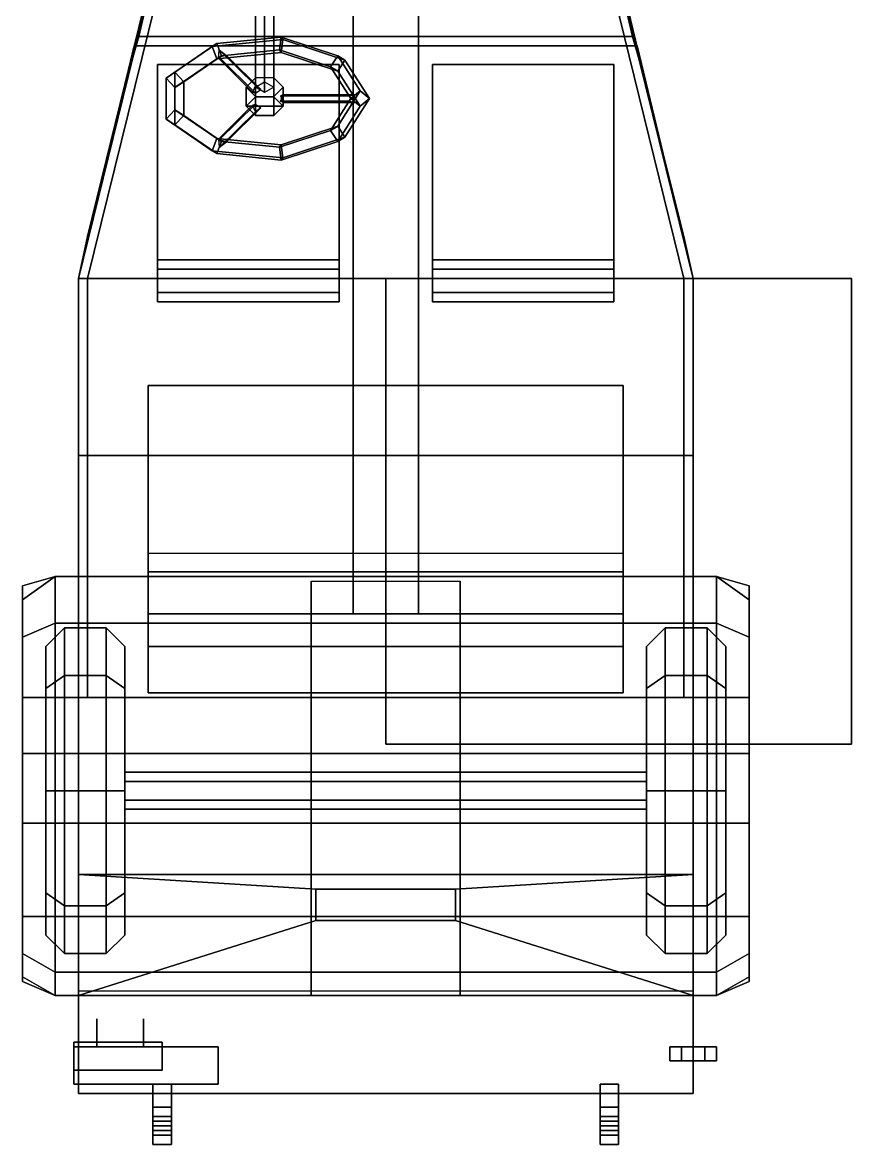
# Model space of a CAD drawing. Header units: millimetres. Extents: x -0.78 to 1, y -1.86 to 1.86.
# Drawn here: x -0.78 to 1, y -1.86 to 0.55 of the extents above; entities that cross this region are included whole.
import ezdxf

# ---------------------------------------------------------------- set-up
doc = ezdxf.new("R2010")
doc.units = ezdxf.units.MM
for name, color, linetype in [('internals', 2, 'Continuous'), ('mudguards', 4, 'Continuous'), ('seats', 3, 'Continuous'), ('tent', 1, 'Continuous'), ('wheels', 2, 'Continuous')]:
    doc.layers.add(name, color=color, linetype=linetype)

msp = doc.modelspace()

# ---------------------------------------------------------------- linework, layer by layer
for points in [[(-0.28, 0.411, 0.9613), (-0.26, 0.4224, 0.9777), (-0.26, 0.8238, 0.6967), (-0.28, 0.8123, 0.6803)], [(-0.26, 0.4224, 0.9777), (-0.24, 0.411, 0.9613), (-0.24, 0.8123, 0.6803), (-0.26, 0.8238, 0.6967)], [(-0.26, 0.3995, 0.9449), (-0.28, 0.411, 0.9613), (-0.28, 0.8123, 0.6803), (-0.26, 0.8009, 0.6639)], [(-0.24, 0.411, 0.9613), (-0.26, 0.3995, 0.9449), (-0.26, 0.8009, 0.6639), (-0.24, 0.8123, 0.6803)], [(0.5, 0.65, 0.33), (0.66, 0, 0.33), (-0.66, 0, 0.33), (-0.5, 0.65, 0.33)], [(-0.5, 0.65, 0.33), (-0.66, 0, 0.33), (-0.66, 0, 1.11), (-0.5, 0.65, 1.11)], [(0.5, 0.65, 1.11), (0.66, 0, 1.11), (0.66, 0, 0.33), (0.5, 0.65, 0.33)], [(-0.3625, 0.5046, 1.1125), (-0.3725, 0.4981, 1.1381), (-0.2209, 0.5135, 1.16), (-0.2244, 0.5186, 1.1324)], [(-0.3725, 0.4981, 1.1381), (-0.3625, 0.4718, 1.1354), (-0.2244, 0.4858, 1.1554), (-0.2209, 0.5135, 1.16)], [(-0.3525, 0.4783, 1.1098), (-0.3625, 0.5046, 1.1125), (-0.2244, 0.5186, 1.1324), (-0.2279, 0.4909, 1.1278)], [(-0.2279, 0.4909, 1.1278), (-0.2244, 0.5186, 1.1324), (-0.103, 0.4783, 1.075), (-0.1183, 0.4546, 1.0759)], [(-0.2244, 0.5186, 1.1324), (-0.2209, 0.5135, 1.16), (-0.0876, 0.4693, 1.097), (-0.103, 0.4783, 1.075)], [(-0.2209, 0.5135, 1.16), (-0.2244, 0.4858, 1.1554), (-0.103, 0.4456, 1.0979), (-0.0876, 0.4693, 1.097)], [(-0.4526, 0.443, 1.0245), (-0.4714, 0.4305, 1.0416), (-0.3725, 0.4981, 1.1381), (-0.3625, 0.5046, 1.1125)], [(-0.4714, 0.4305, 1.0416), (-0.4526, 0.4102, 1.0474), (-0.3625, 0.4718, 1.1354), (-0.3725, 0.4981, 1.1381)], [(-0.4338, 0.4227, 1.0304), (-0.4526, 0.443, 1.0245), (-0.3625, 0.5046, 1.1125), (-0.3525, 0.4783, 1.1098)], [(-0.3625, 0.4718, 1.1354), (-0.3525, 0.4783, 1.1098), (-0.2279, 0.4909, 1.1278), (-0.2244, 0.4858, 1.1554)], [(-0.3593, 0.4736, 1.1031), (-0.3575, 0.4914, 1.1111), (-0.28, 0.4144, 1.0012), (-0.2858, 0.4005, 0.9987)], [(-0.3575, 0.4914, 1.1111), (-0.342, 0.4793, 1.1113), (-0.2685, 0.4063, 1.0069), (-0.28, 0.4144, 1.0012)], [(-0.2244, 0.4858, 1.1554), (-0.2279, 0.4909, 1.1278), (-0.1183, 0.4546, 1.0759), (-0.103, 0.4456, 1.0979)], [(-0.4526, 0.4102, 1.0474), (-0.4338, 0.4227, 1.0304), (-0.3525, 0.4783, 1.1098), (-0.3625, 0.4718, 1.1354)], [(-0.3575, 0.4751, 1.1226), (-0.3593, 0.4736, 1.1031), (-0.2858, 0.4005, 0.9987), (-0.28, 0.3981, 1.0126)], [(-0.342, 0.4793, 1.1113), (-0.3575, 0.4751, 1.1226), (-0.28, 0.3981, 1.0126), (-0.2685, 0.4063, 1.0069)], [(-0.1183, 0.4546, 1.0759), (-0.103, 0.4783, 1.075), (-0.055, 0.4028, 0.9671), (-0.075, 0.3864, 0.9785)], [(-0.103, 0.4783, 1.075), (-0.0876, 0.4693, 1.097), (-0.035, 0.3864, 0.9785), (-0.055, 0.4028, 0.9671)], [(-0.0876, 0.4693, 1.097), (-0.103, 0.4456, 1.0979), (-0.055, 0.37, 0.99), (-0.035, 0.3864, 0.9785)], [(-0.4526, 0.3626, 0.9096), (-0.4714, 0.3422, 0.9155), (-0.4714, 0.4305, 1.0416), (-0.4526, 0.443, 1.0245)], [(-0.4338, 0.3501, 0.9267), (-0.4526, 0.3626, 0.9096), (-0.4526, 0.443, 1.0245), (-0.4338, 0.4227, 1.0304)], [(-0.103, 0.4456, 1.0979), (-0.1183, 0.4546, 1.0759), (-0.075, 0.3864, 0.9785), (-0.055, 0.37, 0.99)], [(-0.4714, 0.3422, 0.9155), (-0.4526, 0.3298, 0.9326), (-0.4526, 0.4102, 1.0474), (-0.4714, 0.4305, 1.0416)], [(-0.4526, 0.3298, 0.9326), (-0.4338, 0.3501, 0.9267), (-0.4338, 0.4227, 1.0304), (-0.4526, 0.4102, 1.0474)], [(-0.3, 0.37, 0.99), (-0.28, 0.3899, 1.0184), (-0.28, 0.4308, 0.9897), (-0.3, 0.411, 0.9613)], [(-0.28, 0.3501, 0.9616), (-0.3, 0.37, 0.99), (-0.3, 0.411, 0.9613), (-0.28, 0.3911, 0.9329)], [(-0.28, 0.3899, 1.0184), (-0.24, 0.3899, 1.0184), (-0.24, 0.4308, 0.9897), (-0.28, 0.4308, 0.9897)], [(-0.24, 0.3899, 1.0184), (-0.22, 0.37, 0.99), (-0.22, 0.411, 0.9613), (-0.24, 0.4308, 0.9897)], [(-0.22, 0.37, 0.99), (-0.24, 0.3501, 0.9616), (-0.24, 0.3911, 0.9329), (-0.22, 0.411, 0.9613)], [(-0.3, 0.37, 0.99), (-0.22, 0.37, 0.99), (-0.24, 0.3899, 1.0184), (-0.28, 0.3899, 1.0184)], [(-0.24, 0.3501, 0.9616), (-0.28, 0.3501, 0.9616), (-0.28, 0.3911, 0.9329), (-0.24, 0.3911, 0.9329)], [(-0.0786, 0.3921, 0.9867), (-0.065, 0.3946, 0.9728), (-0.22, 0.3946, 0.9728), (-0.2258, 0.3921, 0.9867)], [(-0.065, 0.3946, 0.9728), (-0.0786, 0.3806, 0.9703), (-0.2258, 0.3806, 0.9703), (-0.22, 0.3946, 0.9728)], [(-0.065, 0.3782, 0.9843), (-0.0786, 0.3921, 0.9867), (-0.2258, 0.3921, 0.9867), (-0.22, 0.3782, 0.9843)], [(-0.075, 0.3864, 0.9785), (-0.055, 0.4028, 0.9671), (-0.103, 0.3272, 0.8591), (-0.1183, 0.3182, 0.8811)], [(-0.055, 0.37, 0.99), (-0.075, 0.3864, 0.9785), (-0.1183, 0.3182, 0.8811), (-0.103, 0.2944, 0.8821)], [(-0.055, 0.4028, 0.9671), (-0.035, 0.3864, 0.9785), (-0.0876, 0.3034, 0.8601), (-0.103, 0.3272, 0.8591)], [(-0.035, 0.3864, 0.9785), (-0.055, 0.37, 0.99), (-0.103, 0.2944, 0.8821), (-0.0876, 0.3034, 0.8601)], [(-0.3625, 0.3009, 0.8216), (-0.3725, 0.2746, 0.8189), (-0.4714, 0.3422, 0.9155), (-0.4526, 0.3626, 0.9096)], [(-0.3525, 0.2945, 0.8473), (-0.3625, 0.3009, 0.8216), (-0.4526, 0.3626, 0.9096), (-0.4338, 0.3501, 0.9267)], [(-0.3575, 0.2977, 0.8345), (-0.3593, 0.2992, 0.854), (-0.2858, 0.3722, 0.9583), (-0.28, 0.3747, 0.9444)], [(-0.3593, 0.2992, 0.854), (-0.3575, 0.2813, 0.8459), (-0.28, 0.3583, 0.9559), (-0.2858, 0.3722, 0.9583)], [(-0.342, 0.2934, 0.8458), (-0.3575, 0.2977, 0.8345), (-0.28, 0.3747, 0.9444), (-0.2685, 0.3665, 0.9502)], [(-0.3575, 0.2813, 0.8459), (-0.342, 0.2934, 0.8458), (-0.2685, 0.3665, 0.9502), (-0.28, 0.3583, 0.9559)], [(-0.28, 0.3501, 0.9616), (-0.24, 0.3501, 0.9616), (-0.22, 0.37, 0.99), (-0.3, 0.37, 0.99)], [(-0.0786, 0.3806, 0.9703), (-0.065, 0.3782, 0.9843), (-0.22, 0.3782, 0.9843), (-0.2258, 0.3806, 0.9703)], [(-0.3725, 0.2746, 0.8189), (-0.3625, 0.2682, 0.8446), (-0.4526, 0.3298, 0.9326), (-0.4714, 0.3422, 0.9155)], [(-0.3625, 0.2682, 0.8446), (-0.3525, 0.2945, 0.8473), (-0.4338, 0.3501, 0.9267), (-0.4526, 0.3298, 0.9326)], [(-0.1183, 0.3182, 0.8811), (-0.103, 0.3272, 0.8591), (-0.2244, 0.287, 0.8017), (-0.2279, 0.2819, 0.8293)], [(-0.103, 0.2944, 0.8821), (-0.1183, 0.3182, 0.8811), (-0.2279, 0.2819, 0.8293), (-0.2244, 0.2542, 0.8246)], [(-0.103, 0.3272, 0.8591), (-0.0876, 0.3034, 0.8601), (-0.2209, 0.2593, 0.797), (-0.2244, 0.287, 0.8017)], [(-0.2244, 0.287, 0.8017), (-0.2209, 0.2593, 0.797), (-0.3725, 0.2746, 0.8189), (-0.3625, 0.3009, 0.8216)], [(-0.2279, 0.2819, 0.8293), (-0.2244, 0.287, 0.8017), (-0.3625, 0.3009, 0.8216), (-0.3525, 0.2945, 0.8473)], [(-0.2244, 0.2542, 0.8246), (-0.2279, 0.2819, 0.8293), (-0.3525, 0.2945, 0.8473), (-0.3625, 0.2682, 0.8446)], [(-0.0876, 0.3034, 0.8601), (-0.103, 0.2944, 0.8821), (-0.2244, 0.2542, 0.8246), (-0.2209, 0.2593, 0.797)], [(-0.2209, 0.2593, 0.797), (-0.2244, 0.2542, 0.8246), (-0.3625, 0.2682, 0.8446), (-0.3725, 0.2746, 0.8189)], [(0.66, 0, 0.33), (0.66, -0.64, 0.33), (-0.66, -0.64, 0.33), (-0.66, 0, 0.33)], [(-0.66, 0, 0.33), (-0.66, -0.64, 0.33), (-0.66, -0.64, 0.46), (-0.66, 0, 1.11)], [(-0.66, -0.64, 0.46), (-0.66, -0.74, 0.66), (-0.66, -0.9, 1.11), (-0.66, 0, 1.11)], [(1, 0, -1.73), (1, 0, -2.73), (0, 0, -2.73), (0, 0, -1.73)], [(1, 0, -2.73), (1, -1, -2.73), (0, -1, -2.73), (0, 0, -2.73)], [(0, 0, -2.73), (0, -1, -2.73), (0, -1, -1.73), (0, 0, -1.73)], [(0, 0, -1.73), (0, -1, -1.73), (1, -1, -1.73), (1, 0, -1.73)], [(0.66, 0, 1.11), (0.66, -0.64, 0.46), (0.66, -0.64, 0.33), (0.66, 0, 0.33)], [(0.66, -0.9, 1.11), (0.66, -0.74, 0.66), (0.66, -0.64, 0.46), (0.66, 0, 1.11)], [(1, -1, -1.73), (1, -1, -2.73), (1, 0, -2.73), (1, 0, -1.73)], [(-0.16, -0.65, 0.33), (-0.16, -1.54, 0.33), (-0.16, -1.54, 0.51), (-0.16, -0.72, 0.51)], [(0.16, -0.65, 0.33), (0.16, -1.54, 0.33), (-0.16, -1.54, 0.33), (-0.16, -0.65, 0.33)], [(0.16, -1.54, 0.51), (0.16, -1.54, 0.33), (0.16, -0.65, 0.33), (0.16, -0.72, 0.51)], [(-0.66, -0.74, 0.66), (-0.66, -0.9, 0.78), (-0.66, -0.9, 1.11)], [(0.66, -0.9, 1.11), (0.66, -0.9, 0.78), (0.66, -0.74, 0.66), (0.66, -0.9, 1.11)], [(-0.66, -1.09, 0.82), (-0.66, -1.54, 1.11), (-0.66, -0.9, 1.11), (-0.66, -0.9, 0.78)], [(-0.66, -0.9, 1.11), (-0.66, -1.54, 1.11), (0.66, -1.54, 1.11), (0.66, -0.9, 1.11)], [(0.66, -0.9, 1.11), (0.66, -1.54, 1.11), (0.66, -1.09, 0.82), (0.66, -0.9, 0.78)], [(0, -1, -1.73), (0, -1, -2.73), (1, -1, -2.73), (1, -1, -1.73)], [(-0.66, -1.4, 0.69), (-0.66, -1.75, 0.69), (-0.66, -1.54, 1.11), (-0.66, -1.09, 0.82)], [(0.66, -1.54, 1.11), (0.66, -1.75, 0.69), (0.66, -1.4, 0.69), (0.66, -1.09, 0.82)], [(-0.66, -1.53, 0.51), (-0.66, -1.75, 0.51), (-0.66, -1.75, 0.69), (-0.66, -1.4, 0.69)], [(0.66, -1.75, 0.69), (0.66, -1.75, 0.51), (0.66, -1.53, 0.51), (0.66, -1.4, 0.69)], [(0.66, -1.53, 0.51), (0.66, -1.75, 0.51), (-0.66, -1.75, 0.51), (-0.66, -1.53, 0.51)], [(-0.66, -1.54, 1.11), (-0.66, -1.75, 0.69), (0.66, -1.75, 0.69), (0.66, -1.54, 1.11)], [(-0.16, -1.54, 0.51), (-0.16, -1.54, 0.33), (0.16, -1.54, 0.33), (0.16, -1.54, 0.51)], [(-0.62, -1.65, 0.96), (-0.62, -1.64, 0.91), (-0.62, -1.59, 1.01), (-0.62, -1.65, 1.02)], [(-0.62, -1.64, 0.91), (-0.62, -1.65, 0.96), (-0.62, -1.65, 1.02), (-0.62, -1.59, 1.01)], [(-0.52, -1.64, 0.91), (-0.52, -1.65, 0.96), (-0.52, -1.65, 1.02), (-0.52, -1.59, 1.01)], [(-0.52, -1.65, 0.96), (-0.52, -1.64, 0.91), (-0.52, -1.59, 1.01), (-0.52, -1.65, 1.02)], [(0.66, -1.65, 0.96), (0.66, -1.64, 0.91), (0.66, -1.59, 1.01), (0.66, -1.65, 1.02)], [(0.66, -1.64, 0.91), (0.66, -1.65, 0.96), (0.66, -1.65, 1.02), (0.66, -1.59, 1.01)], [(-0.48, -1.64, 0.95), (-0.48, -1.7, 0.95), (-0.67, -1.7, 0.95), (-0.67, -1.64, 0.95)], [(-0.67, -1.7, 1.04), (-0.48, -1.7, 1.04), (-0.48, -1.64, 1.04), (-0.67, -1.64, 1.04)], [(-0.67, -1.64, 1.04), (-0.48, -1.64, 1.04), (-0.48, -1.64, 0.95), (-0.67, -1.64, 0.95)], [(-0.67, -1.64, 0.95), (-0.67, -1.7, 0.95), (-0.67, -1.7, 1.04), (-0.67, -1.64, 1.04)], [(-0.67, -1.73, 0.76), (-0.67, -1.65, 0.93), (-0.36, -1.65, 0.93), (-0.36, -1.73, 0.76)], [(-0.67, -1.65, 0.93), (-0.67, -1.73, 0.76), (-0.36, -1.73, 0.76), (-0.36, -1.65, 0.93)], [(-0.48, -1.64, 1.04), (-0.48, -1.7, 1.04), (-0.48, -1.7, 0.95), (-0.48, -1.64, 0.95)], [(0.635, -1.65, 1.0433), (0.61, -1.65, 1), (0.61, -1.68, 1), (0.635, -1.68, 1.0433)], [(0.61, -1.65, 1), (0.635, -1.65, 0.9567), (0.635, -1.68, 0.9567), (0.61, -1.68, 1)], [(0.71, -1.65, 1), (0.61, -1.65, 1), (0.635, -1.65, 1.0433), (0.685, -1.65, 1.0433)], [(0.685, -1.65, 0.9567), (0.635, -1.65, 0.9567), (0.61, -1.65, 1), (0.71, -1.65, 1)], [(0.685, -1.65, 1.0433), (0.635, -1.65, 1.0433), (0.635, -1.68, 1.0433), (0.685, -1.68, 1.0433)], [(0.635, -1.65, 0.9567), (0.685, -1.65, 0.9567), (0.685, -1.68, 0.9567), (0.635, -1.68, 0.9567)], [(0.71, -1.65, 1), (0.685, -1.65, 1.0433), (0.685, -1.68, 1.0433), (0.71, -1.68, 1)], [(0.685, -1.65, 0.9567), (0.71, -1.65, 1), (0.71, -1.68, 1), (0.685, -1.68, 0.9567)], [(0.685, -1.68, 1.0433), (0.635, -1.68, 1.0433), (0.61, -1.68, 1), (0.71, -1.68, 1)], [(0.71, -1.68, 1), (0.61, -1.68, 1), (0.635, -1.68, 0.9567), (0.685, -1.68, 0.9567)], [(-0.67, -1.7, 0.95), (-0.48, -1.7, 0.95), (-0.48, -1.7, 1.04), (-0.67, -1.7, 1.04)], [(-0.46, -1.81, 0.68), (-0.46, -1.73, 0.71), (-0.5, -1.73, 0.71), (-0.5, -1.81, 0.68)], [(-0.5, -1.73, 0.71), (-0.5, -1.73, 0.66), (-0.5, -1.83, 0.66), (-0.5, -1.81, 0.68)], [(-0.5, -1.83, 0.66), (-0.5, -1.73, 0.66), (-0.46, -1.73, 0.66), (-0.46, -1.83, 0.66)], [(-0.46, -1.83, 0.66), (-0.46, -1.73, 0.66), (-0.46, -1.73, 0.71), (-0.46, -1.81, 0.68)], [(0.5, -1.81, 0.68), (0.5, -1.73, 0.71), (0.46, -1.73, 0.71), (0.46, -1.81, 0.68)], [(0.46, -1.73, 0.71), (0.46, -1.73, 0.66), (0.46, -1.83, 0.66), (0.46, -1.81, 0.68)], [(0.46, -1.83, 0.66), (0.46, -1.73, 0.66), (0.5, -1.73, 0.66), (0.5, -1.83, 0.66)], [(0.5, -1.83, 0.66), (0.5, -1.73, 0.66), (0.5, -1.73, 0.71), (0.5, -1.81, 0.68)], [(-0.66, -1.75, 0.69), (-0.66, -1.75, 0.51), (0.66, -1.75, 0.51), (0.66, -1.75, 0.69)], [(-0.46, -1.78, 0.72), (-0.46, -1.82, 0.71), (-0.5, -1.82, 0.71), (-0.5, -1.78, 0.72)], [(-0.5, -1.82, 0.71), (-0.5, -1.84, 0.72), (-0.5, -1.8, 0.73), (-0.5, -1.78, 0.72)], [(-0.5, -1.78, 0.72), (-0.5, -1.8, 0.73), (-0.46, -1.8, 0.73), (-0.46, -1.78, 0.72)], [(-0.46, -1.8, 0.73), (-0.46, -1.84, 0.72), (-0.46, -1.82, 0.71), (-0.46, -1.78, 0.72)], [(0.46, -1.78, 0.72), (0.46, -1.8, 0.73), (0.5, -1.8, 0.73), (0.5, -1.78, 0.72)], [(0.5, -1.78, 0.72), (0.5, -1.82, 0.71), (0.46, -1.82, 0.71), (0.46, -1.78, 0.72)], [(0.46, -1.82, 0.71), (0.46, -1.84, 0.72), (0.46, -1.8, 0.73), (0.46, -1.78, 0.72)], [(0.5, -1.8, 0.73), (0.5, -1.84, 0.72), (0.5, -1.82, 0.71), (0.5, -1.78, 0.72)], [(-0.5, -1.8, 0.73), (-0.5, -1.84, 0.72), (-0.46, -1.84, 0.72), (-0.46, -1.8, 0.73)], [(0.46, -1.8, 0.73), (0.46, -1.84, 0.72), (0.5, -1.84, 0.72), (0.5, -1.8, 0.73)], [(-0.5, -1.81, 0.68), (-0.5, -1.83, 0.66), (-0.5, -1.86, 0.68), (-0.5, -1.83, 0.69)], [(-0.46, -1.83, 0.69), (-0.46, -1.81, 0.68), (-0.5, -1.81, 0.68), (-0.5, -1.83, 0.69)], [(-0.5, -1.83, 0.69), (-0.5, -1.86, 0.68), (-0.5, -1.84, 0.72), (-0.5, -1.82, 0.71)], [(-0.46, -1.82, 0.71), (-0.46, -1.83, 0.69), (-0.5, -1.83, 0.69), (-0.5, -1.82, 0.71)], [(-0.5, -1.86, 0.68), (-0.5, -1.83, 0.66), (-0.46, -1.83, 0.66), (-0.46, -1.86, 0.68)], [(-0.46, -1.86, 0.68), (-0.46, -1.83, 0.66), (-0.46, -1.81, 0.68), (-0.46, -1.83, 0.69)], [(-0.46, -1.84, 0.72), (-0.46, -1.86, 0.68), (-0.46, -1.83, 0.69), (-0.46, -1.82, 0.71)], [(0.46, -1.81, 0.68), (0.46, -1.83, 0.66), (0.46, -1.86, 0.68), (0.46, -1.83, 0.69)], [(0.5, -1.83, 0.69), (0.5, -1.81, 0.68), (0.46, -1.81, 0.68), (0.46, -1.83, 0.69)], [(0.5, -1.82, 0.71), (0.5, -1.83, 0.69), (0.46, -1.83, 0.69), (0.46, -1.82, 0.71)], [(0.46, -1.83, 0.69), (0.46, -1.86, 0.68), (0.46, -1.84, 0.72), (0.46, -1.82, 0.71)], [(0.46, -1.86, 0.68), (0.46, -1.83, 0.66), (0.5, -1.83, 0.66), (0.5, -1.86, 0.68)], [(0.5, -1.86, 0.68), (0.5, -1.83, 0.66), (0.5, -1.81, 0.68), (0.5, -1.83, 0.69)], [(0.5, -1.84, 0.72), (0.5, -1.86, 0.68), (0.5, -1.83, 0.69), (0.5, -1.82, 0.71)], [(-0.5, -1.84, 0.72), (-0.5, -1.86, 0.68), (-0.46, -1.86, 0.68), (-0.46, -1.84, 0.72)], [(0.46, -1.84, 0.72), (0.46, -1.86, 0.68), (0.5, -1.86, 0.68), (0.5, -1.84, 0.72)]]:
    msp.add_3dface(points)
at = {"layer": 'internals'}
for points in [[(-0.48, 0.65, 0.35), (-0.64, 0, 0.35), (0.64, 0, 0.35), (0.48, 0.65, 0.35)], [(-0.64, 0, 0.35), (-0.48, 0.65, 0.35), (-0.48, 0.65, 1.11), (-0.64, 0, 1.11)], [(-0.07, 0.65, 0.33), (-0.07, -0.65, 0.33), (-0.07, -0.72, 0.51), (-0.07, 0.65, 0.51)], [(-0.07, 0.65, 0.51), (-0.07, -0.72, 0.51), (0.07, -0.72, 0.51), (0.07, 0.65, 0.51)], [(0.07, -0.72, 0.51), (0.07, -0.65, 0.33), (0.07, 0.65, 0.33), (0.07, 0.65, 0.51)], [(0.48, 0.65, 0.35), (0.64, 0, 0.35), (0.64, 0, 1.11), (0.48, 0.65, 1.11)], [(-0.64, 0, 0.35), (-0.64, -0.64, 0.35), (0.64, -0.64, 0.35), (0.64, 0, 0.35)], [(-0.64, -0.64, 0.35), (-0.64, 0, 0.35), (-0.64, 0, 1.11), (-0.64, -0.64, 0.46)], [(0.64, 0, 0.35), (0.64, -0.64, 0.35), (0.64, -0.64, 0.46), (0.64, 0, 1.11)], [(0.64, 0, 1.11), (0.64, -0.64, 0.46), (0.64, -0.74, 0.66), (0.64, -0.9, 1.11)], [(-0.64, -0.64, 0.46), (-0.64, 0, 1.11), (-0.64, -0.9, 1.11), (-0.64, -0.74, 0.66)], [(-0.16, -0.72, 0.51), (-0.16, -1.54, 0.51), (0.16, -1.54, 0.51), (0.16, -0.72, 0.51)], [(-0.64, -0.74, 0.66), (-0.64, -0.9, 1.11), (-0.64, -0.9, 1.11), (-0.64, -0.9, 0.78)], [(0.64, -0.9, 1.11), (0.64, -0.74, 0.66), (0.64, -0.9, 0.78), (0.64, -0.9, 1.11)]]:
    msp.add_3dface(points, dxfattribs=at)
at = {"layer": 'mudguards'}
for points in [[(-0.78, -0.77, 0.61), (-0.78, -0.69, 0.43), (-0.71, -0.64, 0.46), (-0.71, -0.74, 0.66)], [(-0.78, -0.69, 0.43), (-0.78, -0.77, 0.61), (-0.71, -0.74, 0.66), (-0.71, -0.64, 0.46)], [(-0.78, -0.66, 0.33), (-0.78, -0.69, 0.43), (-0.71, -0.64, 0.46), (-0.71, -0.64, 0.33)], [(-0.78, -0.69, 0.43), (-0.78, -0.66, 0.33), (-0.71, -0.64, 0.33), (-0.71, -0.64, 0.46)], [(-0.71, -0.64, 0.33), (-0.71, -0.64, 0.46), (0.71, -0.64, 0.46), (0.71, -0.64, 0.33)], [(-0.71, -0.64, 0.46), (-0.71, -0.64, 0.33), (0.71, -0.64, 0.33), (0.71, -0.64, 0.46)], [(-0.71, -0.74, 0.66), (-0.71, -0.64, 0.46), (0.71, -0.64, 0.46), (0.71, -0.74, 0.66)], [(-0.71, -0.64, 0.46), (-0.71, -0.74, 0.66), (0.71, -0.74, 0.66), (0.71, -0.64, 0.46)], [(0.78, -0.69, 0.43), (0.78, -0.77, 0.61), (0.71, -0.74, 0.66), (0.71, -0.64, 0.46)], [(0.78, -0.77, 0.61), (0.78, -0.69, 0.43), (0.71, -0.64, 0.46), (0.71, -0.74, 0.66)], [(0.78, -0.69, 0.43), (0.78, -0.66, 0.33), (0.71, -0.64, 0.33), (0.71, -0.64, 0.46)], [(0.78, -0.66, 0.33), (0.78, -0.69, 0.43), (0.71, -0.64, 0.46), (0.71, -0.64, 0.33)], [(-0.78, -0.77, 0.61), (-0.78, -0.9, 0.73), (-0.71, -0.9, 0.78), (-0.71, -0.74, 0.66)], [(-0.78, -0.9, 0.73), (-0.78, -0.77, 0.61), (-0.71, -0.74, 0.66), (-0.71, -0.9, 0.78)], [(-0.71, -0.74, 0.66), (-0.71, -0.9, 0.78), (0.71, -0.9, 0.78), (0.71, -0.74, 0.66)], [(-0.71, -0.9, 0.78), (-0.71, -0.74, 0.66), (0.71, -0.74, 0.66), (0.71, -0.9, 0.78)], [(0.78, -0.9, 0.73), (0.78, -0.77, 0.61), (0.71, -0.74, 0.66), (0.71, -0.9, 0.78)], [(0.78, -0.77, 0.61), (0.78, -0.9, 0.73), (0.71, -0.9, 0.78), (0.71, -0.74, 0.66)], [(-0.78, -1.02, 0.76), (-0.78, -0.9, 0.73), (-0.71, -0.9, 0.78), (-0.71, -1.02, 0.82)], [(-0.78, -0.9, 0.73), (-0.78, -1.02, 0.76), (-0.71, -1.02, 0.82), (-0.71, -0.9, 0.78)], [(-0.71, -1.02, 0.82), (-0.71, -0.9, 0.78), (0.71, -0.9, 0.78), (0.71, -1.02, 0.82)], [(-0.71, -0.9, 0.78), (-0.71, -1.02, 0.82), (0.71, -1.02, 0.82), (0.71, -0.9, 0.78)], [(0.78, -1.02, 0.76), (0.78, -0.9, 0.73), (0.71, -0.9, 0.78), (0.71, -1.02, 0.82)], [(0.78, -0.9, 0.73), (0.78, -1.02, 0.76), (0.71, -1.02, 0.82), (0.71, -0.9, 0.78)], [(-0.78, -1.02, 0.76), (-0.78, -1.17, 0.76), (-0.71, -1.17, 0.82), (-0.71, -1.02, 0.82)], [(-0.78, -1.17, 0.76), (-0.78, -1.02, 0.76), (-0.71, -1.02, 0.82), (-0.71, -1.17, 0.82)], [(-0.71, -1.02, 0.82), (-0.71, -1.17, 0.82), (0.71, -1.17, 0.82), (0.71, -1.02, 0.82)], [(-0.71, -1.17, 0.82), (-0.71, -1.02, 0.82), (0.71, -1.02, 0.82), (0.71, -1.17, 0.82)], [(0.78, -1.17, 0.76), (0.78, -1.02, 0.76), (0.71, -1.02, 0.82), (0.71, -1.17, 0.82)], [(0.78, -1.02, 0.76), (0.78, -1.17, 0.76), (0.71, -1.17, 0.82), (0.71, -1.02, 0.82)], [(-0.78, -1.37, 0.66), (-0.78, -1.17, 0.76), (-0.71, -1.17, 0.82), (-0.71, -1.37, 0.73)], [(-0.78, -1.17, 0.76), (-0.78, -1.37, 0.66), (-0.71, -1.37, 0.73), (-0.71, -1.17, 0.82)], [(-0.71, -1.37, 0.73), (-0.71, -1.17, 0.82), (0.71, -1.17, 0.82), (0.71, -1.37, 0.73)], [(-0.71, -1.17, 0.82), (-0.71, -1.37, 0.73), (0.71, -1.37, 0.73), (0.71, -1.17, 0.82)], [(0.78, -1.17, 0.76), (0.78, -1.37, 0.66), (0.71, -1.37, 0.73), (0.71, -1.17, 0.82)], [(0.78, -1.37, 0.66), (0.78, -1.17, 0.76), (0.71, -1.17, 0.82), (0.71, -1.37, 0.73)], [(-0.78, -1.45, 0.55), (-0.78, -1.37, 0.66), (-0.71, -1.37, 0.73), (-0.71, -1.49, 0.59)], [(-0.78, -1.37, 0.66), (-0.78, -1.45, 0.55), (-0.71, -1.49, 0.59), (-0.71, -1.37, 0.73)], [(-0.71, -1.37, 0.73), (-0.71, -1.49, 0.59), (0.71, -1.49, 0.59), (0.71, -1.37, 0.73)], [(-0.71, -1.49, 0.59), (-0.71, -1.37, 0.73), (0.71, -1.37, 0.73), (0.71, -1.49, 0.59)], [(0.78, -1.45, 0.55), (0.78, -1.37, 0.66), (0.71, -1.37, 0.73), (0.71, -1.49, 0.59)], [(0.78, -1.37, 0.66), (0.78, -1.45, 0.55), (0.71, -1.49, 0.59), (0.71, -1.37, 0.73)], [(-0.78, -1.5, 0.44), (-0.78, -1.45, 0.55), (-0.71, -1.49, 0.59), (-0.71, -1.54, 0.5)], [(-0.78, -1.45, 0.55), (-0.78, -1.5, 0.44), (-0.71, -1.54, 0.5), (-0.71, -1.49, 0.59)], [(0.78, -1.45, 0.55), (0.78, -1.5, 0.44), (0.71, -1.54, 0.5), (0.71, -1.49, 0.59)], [(0.78, -1.5, 0.44), (0.78, -1.45, 0.55), (0.71, -1.49, 0.59), (0.71, -1.54, 0.5)], [(-0.71, -1.54, 0.5), (-0.71, -1.49, 0.59), (0.71, -1.49, 0.59), (0.71, -1.54, 0.5)], [(-0.71, -1.49, 0.59), (-0.71, -1.54, 0.5), (0.71, -1.54, 0.5), (0.71, -1.49, 0.59)], [(-0.78, -1.5, 0.44), (-0.78, -1.51, 0.28), (-0.71, -1.54, 0.28), (-0.71, -1.54, 0.5)], [(-0.78, -1.51, 0.28), (-0.78, -1.5, 0.44), (-0.71, -1.54, 0.5), (-0.71, -1.54, 0.28)], [(0.78, -1.5, 0.44), (0.78, -1.51, 0.28), (0.71, -1.54, 0.28), (0.71, -1.54, 0.5)], [(0.78, -1.51, 0.28), (0.78, -1.5, 0.44), (0.71, -1.54, 0.5), (0.71, -1.54, 0.28)], [(-0.71, -1.54, 0.5), (-0.71, -1.54, 0.28), (0.71, -1.54, 0.28), (0.71, -1.54, 0.5)], [(-0.71, -1.54, 0.28), (-0.71, -1.54, 0.5), (0.71, -1.54, 0.5), (0.71, -1.54, 0.28)]]:
    msp.add_3dface(points, dxfattribs=at)
at = {"layer": 'seats'}
for points in [[(-0.49, 0.46, 0.63), (-0.1, 0.46, 0.63), (-0.1, 0.46, 0.35), (-0.49, 0.46, 0.35)], [(-0.49, 0.46, 0.35), (-0.49, -0.03, 0.35), (-0.49, -0.03, 0.63), (-0.49, 0.46, 0.63)], [(-0.49, 0.04, 0.63), (-0.1, 0.04, 0.63), (-0.1, 0.46, 0.63), (-0.49, 0.46, 0.63)], [(-0.1, 0.46, 0.63), (-0.1, -0.03, 0.63), (-0.1, -0.03, 0.35), (-0.1, 0.46, 0.35)], [(0.1, 0.04, 0.63), (0.49, 0.04, 0.63), (0.49, 0.46, 0.63), (0.1, 0.46, 0.63)], [(0.1, 0.46, 0.63), (0.49, 0.46, 0.63), (0.49, 0.46, 0.35), (0.1, 0.46, 0.35)], [(0.1, 0.46, 0.35), (0.1, -0.03, 0.35), (0.1, -0.03, 0.63), (0.1, 0.46, 0.63)], [(0.49, 0.46, 0.63), (0.49, -0.03, 0.63), (0.49, -0.03, 0.35), (0.49, 0.46, 0.35)], [(-0.49, 0.04, 0.63), (-0.49, -0.03, 0.63), (-0.49, -0.05, 1.16), (-0.49, 0.02, 1.16)], [(-0.49, 0.02, 1.16), (-0.1, 0.02, 1.16), (-0.1, 0.04, 0.63), (-0.49, 0.04, 0.63)], [(-0.1, 0.02, 1.16), (-0.1, -0.05, 1.16), (-0.1, -0.03, 0.63), (-0.1, 0.04, 0.63)], [(0.1, 0.04, 0.63), (0.1, -0.03, 0.63), (0.1, -0.05, 1.16), (0.1, 0.02, 1.16)], [(0.1, 0.02, 1.16), (0.49, 0.02, 1.16), (0.49, 0.04, 0.63), (0.1, 0.04, 0.63)], [(0.49, 0.02, 1.16), (0.49, -0.05, 1.16), (0.49, -0.03, 0.63), (0.49, 0.04, 0.63)], [(-0.49, -0.05, 1.16), (-0.1, -0.05, 1.16), (-0.1, 0.02, 1.16), (-0.49, 0.02, 1.16)], [(0.1, -0.05, 1.16), (0.49, -0.05, 1.16), (0.49, 0.02, 1.16), (0.1, 0.02, 1.16)], [(-0.49, -0.03, 0.63), (-0.1, -0.03, 0.63), (-0.1, -0.05, 1.16), (-0.49, -0.05, 1.16)], [(-0.49, -0.03, 0.35), (-0.1, -0.03, 0.35), (-0.1, -0.03, 0.63), (-0.49, -0.03, 0.63)], [(0.1, -0.03, 0.35), (0.49, -0.03, 0.35), (0.49, -0.03, 0.63), (0.1, -0.03, 0.63)], [(0.1, -0.03, 0.63), (0.49, -0.03, 0.63), (0.49, -0.05, 1.16), (0.1, -0.05, 1.16)], [(-0.51, -0.63, 0.63), (0.51, -0.63, 0.63), (0.51, -0.23, 0.63), (-0.51, -0.23, 0.63)], [(-0.51, -0.23, 0.35), (-0.51, -0.59, 0.35), (-0.51, -0.72, 0.63), (-0.51, -0.23, 0.63)], [(-0.51, -0.23, 0.63), (0.51, -0.23, 0.63), (0.51, -0.23, 0.35), (-0.51, -0.23, 0.35)], [(0.51, -0.23, 0.63), (0.51, -0.72, 0.63), (0.51, -0.59, 0.35), (0.51, -0.23, 0.35)], [(-0.51, -0.59, 0.35), (0.51, -0.59, 0.35), (0.51, -0.72, 0.63), (-0.51, -0.72, 0.63)], [(-0.51, -0.79, 1.19), (0.51, -0.79, 1.19), (0.51, -0.63, 0.63), (-0.51, -0.63, 0.63)], [(-0.51, -0.63, 0.63), (-0.51, -0.72, 0.63), (-0.51, -0.89, 1.19), (-0.51, -0.79, 1.19)], [(0.51, -0.79, 1.19), (0.51, -0.89, 1.19), (0.51, -0.72, 0.63), (0.51, -0.63, 0.63)], [(-0.51, -0.72, 0.63), (0.51, -0.72, 0.63), (0.51, -0.89, 1.19), (-0.51, -0.89, 1.19)], [(-0.51, -0.89, 1.19), (0.51, -0.89, 1.19), (0.51, -0.79, 1.19), (-0.51, -0.79, 1.19)]]:
    msp.add_3dface(points, dxfattribs=at)
at = {"layer": 'tent'}
for points in [[(-0.5, 0.65, 1.11), (-0.66, 0, 1.11), (-0.64, 0.09, 1.15), (-0.52, 0.58, 1.15)], [(-0.66, 0, 1.11), (-0.5, 0.65, 1.11), (-0.52, 0.58, 1.15), (-0.64, 0.09, 1.15)], [(-0.52, 0.58, 1.15), (-0.5, 0.65, 1.15), (-0.53, 0.52, 1.43), (-0.55, 0.45, 1.43)], [(-0.5, 0.65, 1.15), (-0.52, 0.58, 1.15), (-0.55, 0.45, 1.43), (-0.53, 0.52, 1.43)], [(0.5, 0.65, 1.11), (0.66, 0, 1.11), (0.66, 0, 1.15), (0.52, 0.58, 1.15)], [(0.66, 0, 1.11), (0.5, 0.65, 1.11), (0.52, 0.58, 1.15), (0.66, 0, 1.15)], [(0.52, 0.58, 1.15), (0.5, 0.65, 1.15), (0.53, 0.52, 1.43), (0.55, 0.45, 1.43)], [(0.5, 0.65, 1.15), (0.52, 0.58, 1.15), (0.55, 0.45, 1.43), (0.53, 0.52, 1.43)], [(-0.55, 0.45, 1.43), (-0.53, 0.52, 1.43), (-0.54, 0.5, 1.5), (-0.55, 0.45, 1.43)], [(-0.53, 0.52, 1.43), (-0.55, 0.45, 1.43), (-0.55, 0.45, 1.43), (-0.54, 0.5, 1.5)], [(-0.54, 0.5, 1.5), (0.54, 0.5, 1.5), (0.53, 0.52, 1.43), (-0.53, 0.52, 1.43)], [(0.54, 0.5, 1.5), (-0.54, 0.5, 1.5), (-0.53, 0.52, 1.43), (0.53, 0.52, 1.43)], [(0.53, 0.52, 1.43), (0.55, 0.45, 1.43), (0.54, 0.5, 1.5)], [(0.55, 0.45, 1.43), (0.53, 0.52, 1.43), (0.54, 0.5, 1.5)], [(-0.64, 0.09, 1.43), (-0.55, 0.45, 1.43), (-0.54, 0.5, 1.5), (-0.66, 0, 1.59)], [(-0.55, 0.45, 1.43), (-0.64, 0.09, 1.43), (-0.66, 0, 1.59), (-0.54, 0.5, 1.5)], [(-0.66, 0, 1.59), (0.66, 0, 1.59), (0.54, 0.5, 1.5), (-0.54, 0.5, 1.5)], [(0.66, 0, 1.59), (-0.66, 0, 1.59), (-0.54, 0.5, 1.5), (0.54, 0.5, 1.5)], [(0.55, 0.45, 1.43), (0.64, 0.09, 1.43), (0.66, 0, 1.59), (0.54, 0.5, 1.5)], [(0.64, 0.09, 1.43), (0.55, 0.45, 1.43), (0.54, 0.5, 1.5), (0.66, 0, 1.59)], [(-0.66, 0, 1.11), (-0.64, 0.09, 1.15), (-0.64, 0.09, 1.43), (-0.66, 0, 1.59)], [(-0.64, 0.09, 1.15), (-0.66, 0, 1.11), (-0.66, 0, 1.59), (-0.64, 0.09, 1.43)], [(0.66, 0, 1.15), (0.64, 0.09, 1.15), (0.64, 0.09, 1.43), (0.66, 0, 1.59)], [(0.64, 0.09, 1.15), (0.66, 0, 1.15), (0.66, 0, 1.59), (0.64, 0.09, 1.43)], [(-0.66, -0.55, 1.11), (-0.66, 0, 1.11), (-0.66, -0.06, 1.15), (-0.66, -0.54, 1.15)], [(-0.66, 0, 1.11), (-0.66, -0.55, 1.11), (-0.66, -0.54, 1.15), (-0.66, -0.06, 1.15)], [(-0.66, -0.06, 1.43), (-0.66, -0.45, 1.43), (-0.66, -0.38, 1.66), (-0.66, 0, 1.59)], [(-0.66, -0.45, 1.43), (-0.66, -0.06, 1.43), (-0.66, 0, 1.59), (-0.66, -0.38, 1.66)], [(-0.66, 0, 1.11), (-0.66, -0.06, 1.15), (-0.66, -0.06, 1.43), (-0.66, 0, 1.59)], [(-0.66, -0.06, 1.15), (-0.66, 0, 1.11), (-0.66, 0, 1.59), (-0.66, -0.06, 1.43)], [(0.66, -0.38, 1.66), (-0.66, -0.38, 1.66), (-0.66, 0, 1.59), (0.66, 0, 1.59)], [(-0.66, -0.38, 1.66), (0.66, -0.38, 1.66), (0.66, 0, 1.59), (-0.66, 0, 1.59)], [(0.66, 0, 1.11), (0.66, -0.55, 1.11), (0.66, -0.54, 1.15), (0.66, 0, 1.15)], [(0.66, -0.55, 1.11), (0.66, 0, 1.11), (0.66, 0, 1.15), (0.66, -0.54, 1.15)], [(0.66, 0, 1.15), (0.66, -0.06, 1.15), (0.66, -0.06, 1.43), (0.66, 0, 1.59)], [(0.66, -0.06, 1.15), (0.66, 0, 1.15), (0.66, 0, 1.59), (0.66, -0.06, 1.43)], [(0.66, -0.45, 1.43), (0.66, -0.06, 1.43), (0.66, 0, 1.59), (0.66, -0.38, 1.66)], [(0.66, -0.06, 1.43), (0.66, -0.45, 1.43), (0.66, -0.38, 1.66), (0.66, 0, 1.59)], [(0.66, -1.28, 1.61), (-0.66, -1.28, 1.61), (-0.66, -0.38, 1.66), (0.66, -0.38, 1.66)], [(-0.66, -1.28, 1.61), (0.66, -1.28, 1.61), (0.66, -0.38, 1.66), (-0.66, -0.38, 1.66)], [(-0.66, -1.28, 1.61), (-0.66, -0.45, 1.43), (-0.66, -0.38, 1.66), (-0.66, -1.28, 1.61)], [(-0.66, -0.45, 1.43), (-0.66, -1.28, 1.61), (-0.66, -1.28, 1.61), (-0.66, -0.38, 1.66)], [(0.66, -0.45, 1.43), (0.66, -0.45, 1.43), (0.66, -1.28, 1.61), (0.66, -0.38, 1.66)], [(0.66, -0.45, 1.43), (0.66, -0.45, 1.43), (0.66, -0.38, 1.66), (0.66, -1.28, 1.61)], [(-0.66, -0.54, 1.15), (-0.66, -1.54, 1.11), (-0.66, -1.28, 1.61), (-0.66, -0.45, 1.43)], [(-0.66, -1.54, 1.11), (-0.66, -0.54, 1.15), (-0.66, -0.45, 1.43), (-0.66, -1.28, 1.61)], [(0.66, -0.54, 1.15), (0.66, -1.54, 1.11), (0.66, -1.28, 1.61), (0.66, -0.45, 1.43)], [(0.66, -1.54, 1.11), (0.66, -0.54, 1.15), (0.66, -0.45, 1.43), (0.66, -1.28, 1.61)], [(-0.66, -0.55, 1.11), (-0.66, -1.54, 1.11), (-0.66, -1.54, 1.11), (-0.66, -0.54, 1.15)], [(-0.66, -1.54, 1.11), (-0.66, -0.55, 1.11), (-0.66, -0.54, 1.15), (-0.66, -1.54, 1.11)], [(0.66, -1.54, 1.11), (0.66, -0.55, 1.11), (0.66, -0.54, 1.15), (0.66, -1.54, 1.11)], [(0.66, -0.55, 1.11), (0.66, -1.54, 1.11), (0.66, -1.54, 1.11), (0.66, -0.54, 1.15)], [(-0.15, -1.3112, 1.55), (0.15, -1.3112, 1.55), (0.66, -1.28, 1.61), (-0.66, -1.28, 1.61)], [(0.15, -1.3112, 1.55), (-0.15, -1.3112, 1.55), (-0.66, -1.28, 1.61), (0.66, -1.28, 1.61)], [(-0.66, -1.54, 1.11), (-0.15, -1.3788, 1.42), (-0.15, -1.3112, 1.55), (-0.66, -1.28, 1.61)], [(-0.15, -1.3788, 1.42), (-0.66, -1.54, 1.11), (-0.66, -1.28, 1.61), (-0.15, -1.3112, 1.55)], [(0.15, -1.3788, 1.42), (0.66, -1.54, 1.11), (0.66, -1.28, 1.61), (0.15, -1.3112, 1.55)], [(0.66, -1.54, 1.11), (0.15, -1.3788, 1.42), (0.15, -1.3112, 1.55), (0.66, -1.28, 1.61)], [(-0.66, -1.54, 1.11), (0.66, -1.54, 1.11), (0.15, -1.3788, 1.42), (-0.15, -1.3788, 1.42)], [(0.66, -1.54, 1.11), (-0.66, -1.54, 1.11), (-0.15, -1.3788, 1.42), (0.15, -1.3788, 1.42)]]:
    msp.add_3dface(points, dxfattribs=at)
at = {"layer": 'wheels'}
for points in [[(-0.69, -0.8525, 0.5975), (-0.69, -0.75, 0.35), (-0.73, -0.79, 0.35), (-0.73, -0.8808, 0.5692)], [(-0.69, -0.75, 0.35), (-0.69, -0.8525, 0.1025), (-0.73, -0.8808, 0.1308), (-0.73, -0.79, 0.35)], [(-0.6, -0.8525, 0.5975), (-0.6, -0.75, 0.35), (-0.69, -0.75, 0.35), (-0.69, -0.8525, 0.5975)], [(-0.6, -0.75, 0.35), (-0.6, -0.8525, 0.1025), (-0.69, -0.8525, 0.1025), (-0.69, -0.75, 0.35)], [(-0.6, -0.75, 0.35), (-0.6, -0.8525, 0.5975), (-0.56, -0.8808, 0.5692), (-0.56, -0.79, 0.35)], [(-0.6, -0.8525, 0.1025), (-0.6, -0.75, 0.35), (-0.56, -0.79, 0.35), (-0.56, -0.8808, 0.1308)], [(0.6, -0.8525, 0.5975), (0.6, -0.75, 0.35), (0.56, -0.79, 0.35), (0.56, -0.8808, 0.5692)], [(0.6, -0.75, 0.35), (0.6, -0.8525, 0.1025), (0.56, -0.8808, 0.1308), (0.56, -0.79, 0.35)], [(0.69, -0.8525, 0.5975), (0.69, -0.75, 0.35), (0.6, -0.75, 0.35), (0.6, -0.8525, 0.5975)], [(0.69, -0.75, 0.35), (0.69, -0.8525, 0.1025), (0.6, -0.8525, 0.1025), (0.6, -0.75, 0.35)], [(0.69, -0.75, 0.35), (0.69, -0.8525, 0.5975), (0.73, -0.8808, 0.5692), (0.73, -0.79, 0.35)], [(0.69, -0.8525, 0.1025), (0.69, -0.75, 0.35), (0.73, -0.79, 0.35), (0.73, -0.8808, 0.1308)], [(-0.73, -1.41, 0.35), (-0.73, -0.8808, 0.5692), (-0.73, -0.79, 0.35), (-0.73, -1.3192, 0.1308)], [(-0.73, -1.3192, 0.1308), (-0.73, -0.79, 0.35), (-0.73, -0.8808, 0.1308), (-0.73, -1.1, 0.04)], [(-0.56, -1.3192, 0.5692), (-0.56, -0.79, 0.35), (-0.56, -0.8808, 0.5692), (-0.56, -1.1, 0.66)], [(-0.56, -1.41, 0.35), (-0.56, -0.8808, 0.1308), (-0.56, -0.79, 0.35), (-0.56, -1.3192, 0.5692)], [(0.56, -1.41, 0.35), (0.56, -0.8808, 0.5692), (0.56, -0.79, 0.35), (0.56, -1.3192, 0.1308)], [(0.56, -1.3192, 0.1308), (0.56, -0.79, 0.35), (0.56, -0.8808, 0.1308), (0.56, -1.1, 0.04)], [(0.73, -1.41, 0.35), (0.73, -0.8808, 0.1308), (0.73, -0.79, 0.35), (0.73, -1.3192, 0.5692)], [(0.73, -1.3192, 0.5692), (0.73, -0.79, 0.35), (0.73, -0.8808, 0.5692), (0.73, -1.1, 0.66)], [(-0.69, -0.8525, 0.1025), (-0.69, -1.1), (-0.73, -1.1, 0.04), (-0.73, -0.8808, 0.1308)], [(-0.69, -1.1, 0.7), (-0.69, -0.8525, 0.5975), (-0.73, -0.8808, 0.5692), (-0.73, -1.1, 0.66)], [(-0.6, -0.8525, 0.1025), (-0.6, -1.1), (-0.69, -1.1), (-0.69, -0.8525, 0.1025)], [(-0.6, -1.1, 0.7), (-0.6, -0.8525, 0.5975), (-0.69, -0.8525, 0.5975), (-0.69, -1.1, 0.7)], [(-0.6, -1.1), (-0.6, -0.8525, 0.1025), (-0.56, -0.8808, 0.1308), (-0.56, -1.1, 0.04)], [(-0.6, -0.8525, 0.5975), (-0.6, -1.1, 0.7), (-0.56, -1.1, 0.66), (-0.56, -0.8808, 0.5692)], [(0.6, -0.8525, 0.1025), (0.6, -1.1), (0.56, -1.1, 0.04), (0.56, -0.8808, 0.1308)], [(0.6, -1.1, 0.7), (0.6, -0.8525, 0.5975), (0.56, -0.8808, 0.5692), (0.56, -1.1, 0.66)], [(0.69, -0.8525, 0.1025), (0.69, -1.1), (0.6, -1.1), (0.6, -0.8525, 0.1025)], [(0.69, -1.1, 0.7), (0.69, -0.8525, 0.5975), (0.6, -0.8525, 0.5975), (0.6, -1.1, 0.7)], [(0.69, -1.1), (0.69, -0.8525, 0.1025), (0.73, -0.8808, 0.1308), (0.73, -1.1, 0.04)], [(0.69, -0.8525, 0.5975), (0.69, -1.1, 0.7), (0.73, -1.1, 0.66), (0.73, -0.8808, 0.5692)], [(-0.73, -1.3192, 0.5692), (-0.73, -1.1, 0.66), (-0.73, -0.8808, 0.5692), (-0.73, -1.41, 0.35)], [(-0.56, -1.3192, 0.1308), (-0.56, -1.1, 0.04), (-0.56, -0.8808, 0.1308), (-0.56, -1.41, 0.35)], [(0.56, -1.3192, 0.5692), (0.56, -1.1, 0.66), (0.56, -0.8808, 0.5692), (0.56, -1.41, 0.35)], [(0.73, -1.3192, 0.1308), (0.73, -1.1, 0.04), (0.73, -0.8808, 0.1308), (0.73, -1.41, 0.35)], [(0.56, -1.06, 0.35), (0.56, -1.08, 0.3154), (-0.56, -1.08, 0.3154), (-0.56, -1.06, 0.35)], [(0.56, -1.08, 0.3846), (0.56, -1.06, 0.35), (-0.56, -1.06, 0.35), (-0.56, -1.08, 0.3846)], [(0.56, -1.08, 0.3154), (0.56, -1.12, 0.3154), (-0.56, -1.12, 0.3154), (-0.56, -1.08, 0.3154)], [(0.56, -1.12, 0.3846), (0.56, -1.08, 0.3846), (-0.56, -1.08, 0.3846), (-0.56, -1.12, 0.3846)], [(-0.69, -1.1), (-0.69, -1.3475, 0.1025), (-0.73, -1.3192, 0.1308), (-0.73, -1.1, 0.04)], [(-0.69, -1.3475, 0.5975), (-0.69, -1.1, 0.7), (-0.73, -1.1, 0.66), (-0.73, -1.3192, 0.5692)], [(-0.6, -1.1), (-0.6, -1.3475, 0.1025), (-0.69, -1.3475, 0.1025), (-0.69, -1.1)], [(-0.6, -1.3475, 0.5975), (-0.6, -1.1, 0.7), (-0.69, -1.1, 0.7), (-0.69, -1.3475, 0.5975)], [(-0.6, -1.3475, 0.1025), (-0.6, -1.1), (-0.56, -1.1, 0.04), (-0.56, -1.3192, 0.1308)], [(-0.6, -1.1, 0.7), (-0.6, -1.3475, 0.5975), (-0.56, -1.3192, 0.5692), (-0.56, -1.1, 0.66)], [(0.6, -1.1), (0.6, -1.3475, 0.1025), (0.56, -1.3192, 0.1308), (0.56, -1.1, 0.04)], [(0.6, -1.3475, 0.5975), (0.6, -1.1, 0.7), (0.56, -1.1, 0.66), (0.56, -1.3192, 0.5692)], [(0.69, -1.1), (0.69, -1.3475, 0.1025), (0.6, -1.3475, 0.1025), (0.6, -1.1)], [(0.69, -1.3475, 0.5975), (0.69, -1.1, 0.7), (0.6, -1.1, 0.7), (0.6, -1.3475, 0.5975)], [(0.69, -1.3475, 0.1025), (0.69, -1.1), (0.73, -1.1, 0.04), (0.73, -1.3192, 0.1308)], [(0.69, -1.1, 0.7), (0.69, -1.3475, 0.5975), (0.73, -1.3192, 0.5692), (0.73, -1.1, 0.66)], [(0.56, -1.12, 0.3154), (0.56, -1.14, 0.35), (-0.56, -1.14, 0.35), (-0.56, -1.12, 0.3154)], [(0.56, -1.14, 0.35), (0.56, -1.12, 0.3846), (-0.56, -1.12, 0.3846), (-0.56, -1.14, 0.35)], [(-0.69, -1.45, 0.35), (-0.69, -1.3475, 0.5975), (-0.73, -1.3192, 0.5692), (-0.73, -1.41, 0.35)], [(-0.69, -1.3475, 0.1025), (-0.69, -1.45, 0.35), (-0.73, -1.41, 0.35), (-0.73, -1.3192, 0.1308)], [(-0.6, -1.3475, 0.5975), (-0.6, -1.45, 0.35), (-0.56, -1.41, 0.35), (-0.56, -1.3192, 0.5692)], [(-0.6, -1.45, 0.35), (-0.6, -1.3475, 0.1025), (-0.56, -1.3192, 0.1308), (-0.56, -1.41, 0.35)], [(0.6, -1.45, 0.35), (0.6, -1.3475, 0.5975), (0.56, -1.3192, 0.5692), (0.56, -1.41, 0.35)], [(0.6, -1.3475, 0.1025), (0.6, -1.45, 0.35), (0.56, -1.41, 0.35), (0.56, -1.3192, 0.1308)], [(0.69, -1.3475, 0.5975), (0.69, -1.45, 0.35), (0.73, -1.41, 0.35), (0.73, -1.3192, 0.5692)], [(0.69, -1.45, 0.35), (0.69, -1.3475, 0.1025), (0.73, -1.3192, 0.1308), (0.73, -1.41, 0.35)], [(-0.6, -1.45, 0.35), (-0.6, -1.3475, 0.5975), (-0.69, -1.3475, 0.5975), (-0.69, -1.45, 0.35)], [(-0.6, -1.3475, 0.1025), (-0.6, -1.45, 0.35), (-0.69, -1.45, 0.35), (-0.69, -1.3475, 0.1025)], [(0.69, -1.45, 0.35), (0.69, -1.3475, 0.5975), (0.6, -1.3475, 0.5975), (0.6, -1.45, 0.35)], [(0.69, -1.3475, 0.1025), (0.69, -1.45, 0.35), (0.6, -1.45, 0.35), (0.6, -1.3475, 0.1025)]]:
    msp.add_3dface(points, dxfattribs=at)

doc.saveas('drawing.dxf')
